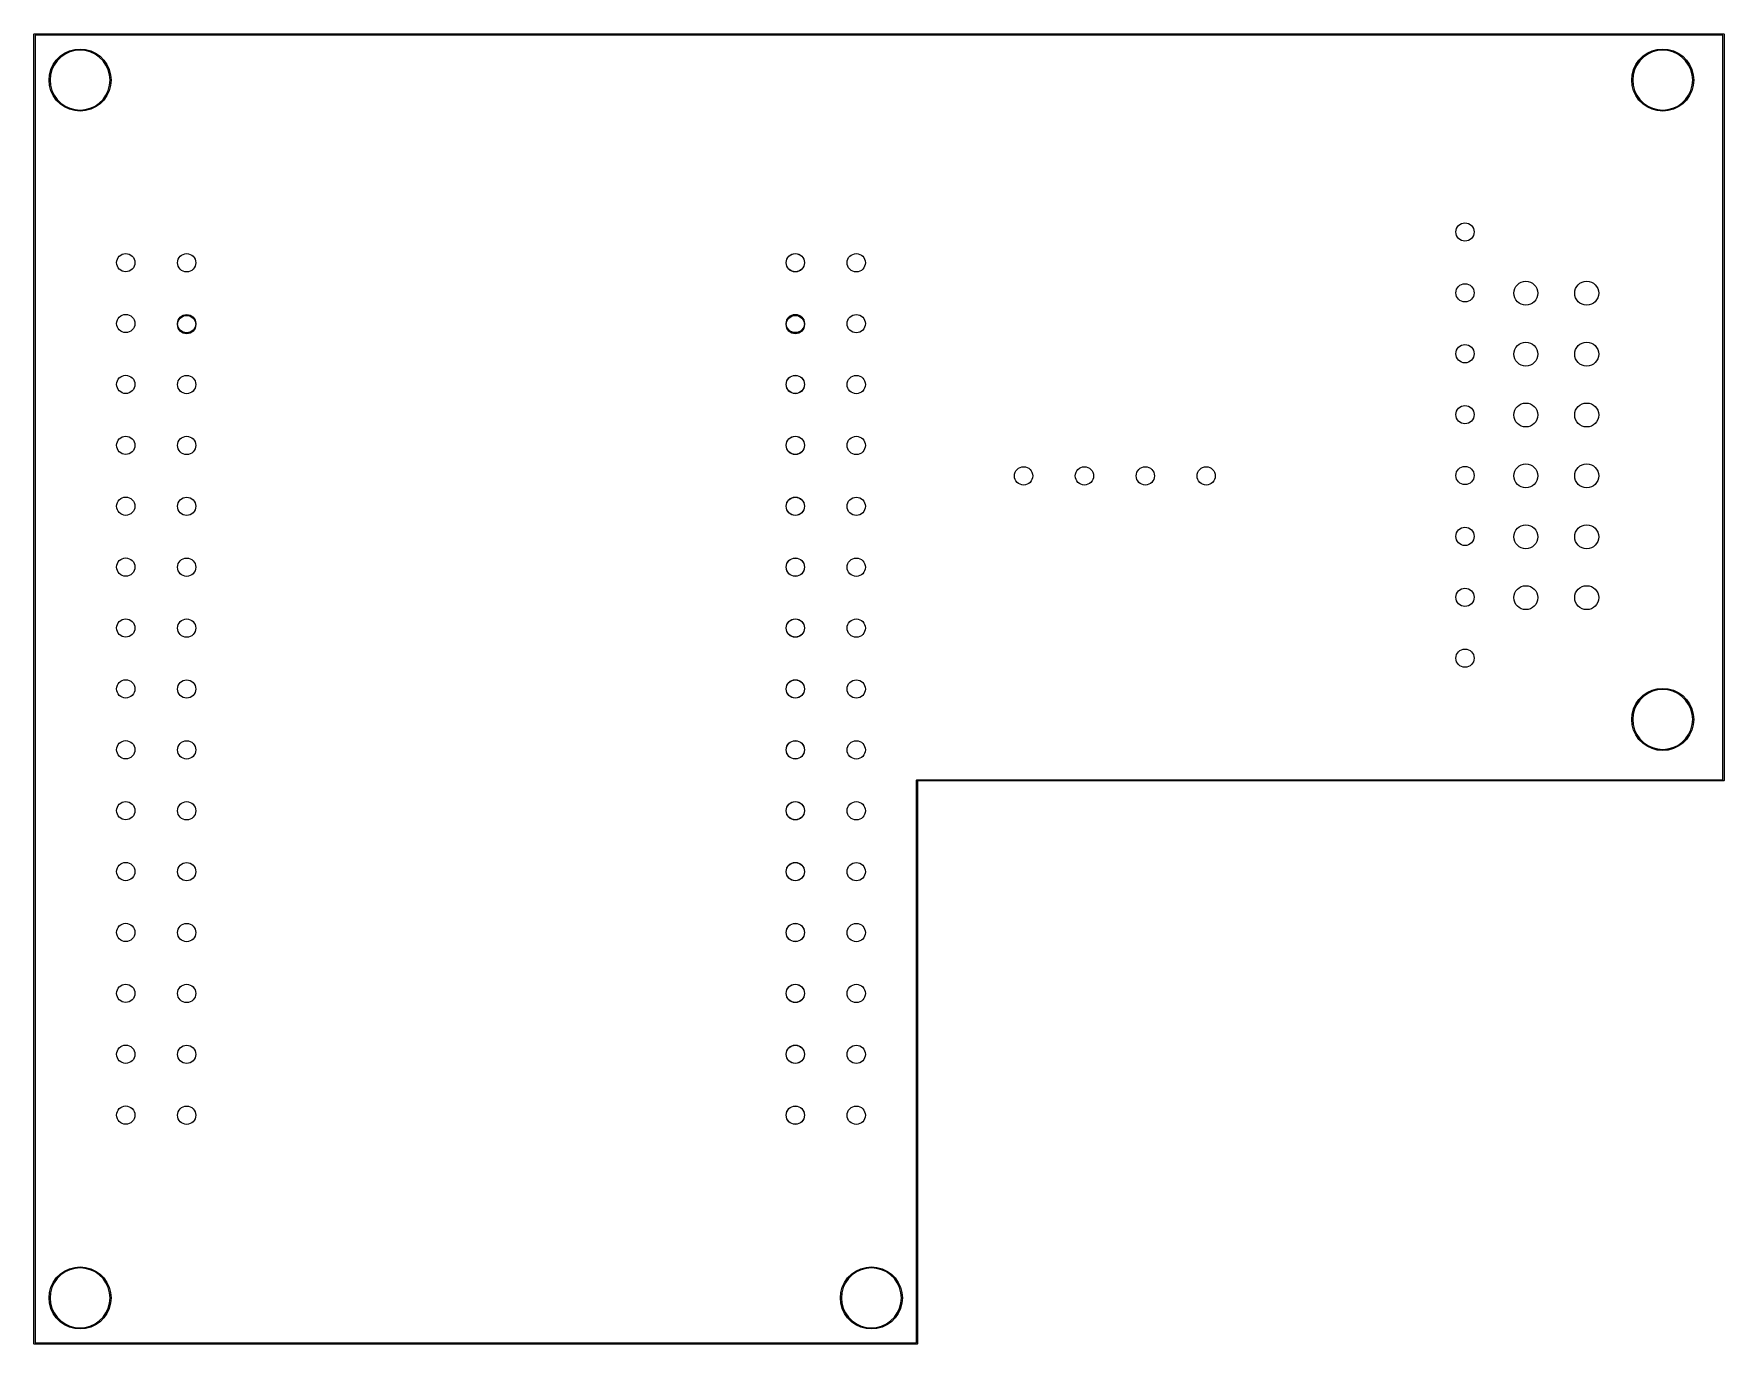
# Model space of a CAD drawing. Extents: x 118.1 to 188.6, y -116.2 to -61.6.
import ezdxf

# ---------------------------------------------------------------- set-up
doc = ezdxf.new("R2010")
doc.units = 0
doc.layers.add('BLACK', color=7, linetype='CONTINUOUS')

msp = doc.modelspace()

# ---------------------------------------------------------------- linework, layer by layer
at = {"layer": 'BLACK', "linetype": 'CONTINUOUS'}
for p, q in [((118.0825, -61.595), (118.084403, -61.585433)), ((118.0825, -116.205), (118.0825, -61.595)), ((118.084403, -61.585433), (118.097933, -61.571903)), ((118.097933, -61.571903), (118.1075, -61.57)), ((118.1075, -61.57), (188.5925, -61.57)), ((118.1325, -61.62), (118.1325, -116.18)), ((188.5675, -61.62), (118.1325, -61.62)), ((188.5675, -92.685), (188.5675, -61.62)), ((188.5925, -61.57), (188.602067, -61.571903)), ((188.602067, -61.571903), (188.615597, -61.585433)), ((188.615597, -61.585433), (188.6175, -61.595)), ((188.6175, -61.595), (188.6175, -92.71)), ((118.890997, -62.8525), (119.020472, -62.66759)), ((119.055131, -62.696672), (118.93018, -62.875122)), ((119.020472, -62.66759), (119.18009, -62.507972)), ((119.209172, -62.542631), (119.055131, -62.696672)), ((119.18009, -62.507972), (119.365, -62.378497)), ((119.387622, -62.41768), (119.209172, -62.542631)), ((119.365, -62.378497), (119.569584, -62.283098)), ((119.585058, -62.325614), (119.387622, -62.41768)), ((119.569584, -62.283098), (119.787626, -62.224674)), ((119.795482, -62.269231), (119.585058, -62.325614)), ((119.787626, -62.224674), (120.0125, -62.205)), ((120.0125, -62.250244), (119.795482, -62.269231)), ((120.0125, -62.205), (120.237374, -62.224674)), ((120.229518, -62.269231), (120.0125, -62.250244)), ((120.439942, -62.325614), (120.229518, -62.269231)), ((120.237374, -62.224674), (120.455416, -62.283098)), ((120.637378, -62.41768), (120.439942, -62.325614)), ((120.455416, -62.283098), (120.66, -62.378497)), ((120.815828, -62.542631), (120.637378, -62.41768)), ((120.66, -62.378497), (120.84491, -62.507972)), ((120.969869, -62.696672), (120.815828, -62.542631)), ((120.84491, -62.507972), (121.004528, -62.66759)), ((121.09482, -62.875122), (120.969869, -62.696672)), ((121.004528, -62.66759), (121.134003, -62.8525)), ((184.930997, -62.8525), (185.060472, -62.66759)), ((185.095131, -62.696672), (184.97018, -62.875122)), ((185.060472, -62.66759), (185.22009, -62.507972)), ((185.249172, -62.542631), (185.095131, -62.696672)), ((185.22009, -62.507972), (185.405, -62.378497)), ((185.427622, -62.41768), (185.249172, -62.542631)), ((185.405, -62.378497), (185.609584, -62.283098)), ((185.625058, -62.325614), (185.427622, -62.41768)), ((185.609584, -62.283098), (185.827626, -62.224674)), ((185.835482, -62.269231), (185.625058, -62.325614)), ((185.827626, -62.224674), (186.0525, -62.205)), ((186.0525, -62.250244), (185.835482, -62.269231)), ((186.0525, -62.205), (186.277374, -62.224674)), ((186.269518, -62.269231), (186.0525, -62.250244)), ((186.479942, -62.325614), (186.269518, -62.269231)), ((186.277374, -62.224674), (186.495416, -62.283098)), ((186.677378, -62.41768), (186.479942, -62.325614)), ((186.495416, -62.283098), (186.7, -62.378497)), ((186.855828, -62.542631), (186.677378, -62.41768)), ((186.7, -62.378497), (186.88491, -62.507972)), ((187.009869, -62.696672), (186.855828, -62.542631)), ((186.88491, -62.507972), (187.044528, -62.66759)), ((187.13482, -62.875122), (187.009869, -62.696672)), ((187.044528, -62.66759), (187.174003, -62.8525)), ((118.7175, -63.5), (118.737174, -63.275126)), ((118.737174, -63.275126), (118.795598, -63.057084)), ((118.781731, -63.282982), (118.762744, -63.5)), ((118.838114, -63.072558), (118.781731, -63.282982)), ((118.795598, -63.057084), (118.890997, -62.8525)), ((118.93018, -62.875122), (118.838114, -63.072558)), ((121.186886, -63.072558), (121.09482, -62.875122)), ((121.134003, -62.8525), (121.229402, -63.057084)), ((121.243269, -63.282982), (121.186886, -63.072558)), ((121.229402, -63.057084), (121.287826, -63.275126)), ((121.262256, -63.5), (121.243269, -63.282982)), ((121.287826, -63.275126), (121.3075, -63.5)), ((184.7575, -63.5), (184.777174, -63.275126)), ((184.777174, -63.275126), (184.835598, -63.057084)), ((184.821731, -63.282982), (184.802744, -63.5)), ((184.878114, -63.072558), (184.821731, -63.282982)), ((184.835598, -63.057084), (184.930997, -62.8525)), ((184.97018, -62.875122), (184.878114, -63.072558)), ((187.226886, -63.072558), (187.13482, -62.875122)), ((187.174003, -62.8525), (187.269402, -63.057084)), ((187.283269, -63.282982), (187.226886, -63.072558)), ((187.269402, -63.057084), (187.327826, -63.275126)), ((187.302256, -63.5), (187.283269, -63.282982)), ((187.327826, -63.275126), (187.3475, -63.5)), ((118.737174, -63.724874), (118.7175, -63.5)), ((118.795598, -63.942916), (118.737174, -63.724874)), ((118.762744, -63.5), (118.781731, -63.717018)), ((118.781731, -63.717018), (118.838114, -63.927442)), ((118.890997, -64.1475), (118.795598, -63.942916)), ((118.838114, -63.927442), (118.93018, -64.124878)), ((119.020472, -64.33241), (118.890997, -64.1475)), ((118.93018, -64.124878), (119.055131, -64.303328)), ((120.969869, -64.303328), (121.09482, -64.124878)), ((121.134003, -64.1475), (121.004528, -64.33241)), ((121.09482, -64.124878), (121.186886, -63.927442)), ((121.229402, -63.942916), (121.134003, -64.1475)), ((121.186886, -63.927442), (121.243269, -63.717018)), ((121.287826, -63.724874), (121.229402, -63.942916)), ((121.243269, -63.717018), (121.262256, -63.5)), ((121.3075, -63.5), (121.287826, -63.724874)), ((184.777174, -63.724874), (184.7575, -63.5)), ((184.835598, -63.942916), (184.777174, -63.724874)), ((184.802744, -63.5), (184.821731, -63.717018)), ((184.821731, -63.717018), (184.878114, -63.927442)), ((184.930997, -64.1475), (184.835598, -63.942916)), ((184.878114, -63.927442), (184.97018, -64.124878)), ((185.060472, -64.33241), (184.930997, -64.1475)), ((184.97018, -64.124878), (185.095131, -64.303328)), ((187.009869, -64.303328), (187.13482, -64.124878)), ((187.174003, -64.1475), (187.044528, -64.33241)), ((187.13482, -64.124878), (187.226886, -63.927442)), ((187.269402, -63.942916), (187.174003, -64.1475)), ((187.226886, -63.927442), (187.283269, -63.717018)), ((187.327826, -63.724874), (187.269402, -63.942916)), ((187.283269, -63.717018), (187.302256, -63.5)), ((187.3475, -63.5), (187.327826, -63.724874)), ((119.18009, -64.492028), (119.020472, -64.33241)), ((119.055131, -64.303328), (119.209172, -64.457369)), ((119.365, -64.621503), (119.18009, -64.492028)), ((119.209172, -64.457369), (119.387622, -64.58232)), ((119.569584, -64.716902), (119.365, -64.621503)), ((119.387622, -64.58232), (119.585058, -64.674386)), ((119.787626, -64.775326), (119.569584, -64.716902)), ((119.585058, -64.674386), (119.795482, -64.730769)), ((120.0125, -64.795), (119.787626, -64.775326)), ((119.795482, -64.730769), (120.0125, -64.749756)), ((120.0125, -64.749756), (120.229518, -64.730769)), ((120.237374, -64.775326), (120.0125, -64.795)), ((120.229518, -64.730769), (120.439942, -64.674386)), ((120.455416, -64.716902), (120.237374, -64.775326)), ((120.439942, -64.674386), (120.637378, -64.58232)), ((120.66, -64.621503), (120.455416, -64.716902)), ((120.637378, -64.58232), (120.815828, -64.457369)), ((120.84491, -64.492028), (120.66, -64.621503)), ((120.815828, -64.457369), (120.969869, -64.303328)), ((121.004528, -64.33241), (120.84491, -64.492028)), ((185.22009, -64.492028), (185.060472, -64.33241)), ((185.095131, -64.303328), (185.249172, -64.457369)), ((185.405, -64.621503), (185.22009, -64.492028)), ((185.249172, -64.457369), (185.427622, -64.58232)), ((185.609584, -64.716902), (185.405, -64.621503)), ((185.427622, -64.58232), (185.625058, -64.674386)), ((185.827626, -64.775326), (185.609584, -64.716902)), ((185.625058, -64.674386), (185.835482, -64.730769)), ((186.0525, -64.795), (185.827626, -64.775326)), ((185.835482, -64.730769), (186.0525, -64.749756)), ((186.0525, -64.749756), (186.269518, -64.730769)), ((186.277374, -64.775326), (186.0525, -64.795)), ((186.269518, -64.730769), (186.479942, -64.674386)), ((186.495416, -64.716902), (186.277374, -64.775326)), ((186.479942, -64.674386), (186.677378, -64.58232)), ((186.7, -64.621503), (186.495416, -64.716902)), ((186.677378, -64.58232), (186.855828, -64.457369)), ((186.88491, -64.492028), (186.7, -64.621503)), ((186.855828, -64.457369), (187.009869, -64.303328)), ((187.044528, -64.33241), (186.88491, -64.492028)), ((184.835598, -89.727084), (184.930997, -89.5225)), ((184.97018, -89.545122), (184.878114, -89.742558)), ((184.930997, -89.5225), (185.060472, -89.33759)), ((185.095131, -89.366672), (184.97018, -89.545122)), ((185.060472, -89.33759), (185.22009, -89.177972)), ((185.249172, -89.212631), (185.095131, -89.366672)), ((185.22009, -89.177972), (185.405, -89.048497)), ((185.427622, -89.08768), (185.249172, -89.212631)), ((185.405, -89.048497), (185.609584, -88.953098)), ((185.625058, -88.995614), (185.427622, -89.08768)), ((185.609584, -88.953098), (185.827626, -88.894674)), ((185.835482, -88.939231), (185.625058, -88.995614)), ((185.827626, -88.894674), (186.0525, -88.875)), ((186.0525, -88.920244), (185.835482, -88.939231)), ((186.0525, -88.875), (186.277374, -88.894674)), ((186.269518, -88.939231), (186.0525, -88.920244)), ((186.479942, -88.995614), (186.269518, -88.939231)), ((186.277374, -88.894674), (186.495416, -88.953098)), ((186.677378, -89.08768), (186.479942, -88.995614)), ((186.495416, -88.953098), (186.7, -89.048497)), ((186.855828, -89.212631), (186.677378, -89.08768)), ((186.7, -89.048497), (186.88491, -89.177972)), ((187.009869, -89.366672), (186.855828, -89.212631)), ((186.88491, -89.177972), (187.044528, -89.33759)), ((187.13482, -89.545122), (187.009869, -89.366672)), ((187.044528, -89.33759), (187.174003, -89.5225)), ((187.226886, -89.742558), (187.13482, -89.545122)), ((187.174003, -89.5225), (187.269402, -89.727084)), ((184.7575, -90.17), (184.777174, -89.945126)), ((184.777174, -90.394874), (184.7575, -90.17)), ((184.777174, -89.945126), (184.835598, -89.727084)), ((184.821731, -89.952982), (184.802744, -90.17)), ((184.802744, -90.17), (184.821731, -90.387018)), ((184.878114, -89.742558), (184.821731, -89.952982)), ((187.283269, -89.952982), (187.226886, -89.742558)), ((187.269402, -89.727084), (187.327826, -89.945126)), ((187.302256, -90.17), (187.283269, -89.952982)), ((187.283269, -90.387018), (187.302256, -90.17)), ((187.327826, -89.945126), (187.3475, -90.17)), ((187.3475, -90.17), (187.327826, -90.394874)), ((184.835598, -90.612916), (184.777174, -90.394874)), ((184.821731, -90.387018), (184.878114, -90.597442)), ((184.930997, -90.8175), (184.835598, -90.612916)), ((184.878114, -90.597442), (184.97018, -90.794878)), ((185.060472, -91.00241), (184.930997, -90.8175)), ((184.97018, -90.794878), (185.095131, -90.973328)), ((185.095131, -90.973328), (185.249172, -91.127369)), ((186.855828, -91.127369), (187.009869, -90.973328)), ((187.009869, -90.973328), (187.13482, -90.794878)), ((187.174003, -90.8175), (187.044528, -91.00241)), ((187.13482, -90.794878), (187.226886, -90.597442)), ((187.269402, -90.612916), (187.174003, -90.8175)), ((187.226886, -90.597442), (187.283269, -90.387018)), ((187.327826, -90.394874), (187.269402, -90.612916)), ((185.22009, -91.162028), (185.060472, -91.00241)), ((185.405, -91.291503), (185.22009, -91.162028)), ((185.249172, -91.127369), (185.427622, -91.25232)), ((185.609584, -91.386902), (185.405, -91.291503)), ((185.427622, -91.25232), (185.625058, -91.344386)), ((185.827626, -91.445326), (185.609584, -91.386902)), ((185.625058, -91.344386), (185.835482, -91.400769)), ((186.0525, -91.465), (185.827626, -91.445326)), ((185.835482, -91.400769), (186.0525, -91.419756)), ((186.0525, -91.419756), (186.269518, -91.400769)), ((186.277374, -91.445326), (186.0525, -91.465)), ((186.269518, -91.400769), (186.479942, -91.344386)), ((186.495416, -91.386902), (186.277374, -91.445326)), ((186.479942, -91.344386), (186.677378, -91.25232)), ((186.7, -91.291503), (186.495416, -91.386902)), ((186.677378, -91.25232), (186.855828, -91.127369)), ((186.88491, -91.162028), (186.7, -91.291503)), ((187.044528, -91.00241), (186.88491, -91.162028)), ((154.9125, -92.71), (154.914403, -92.700433)), ((154.9125, -116.18), (154.9125, -92.71)), ((154.914403, -92.700433), (154.927933, -92.686903)), ((154.927933, -92.686903), (154.9375, -92.685)), ((154.9375, -92.685), (188.5675, -92.685)), ((188.5925, -92.735), (154.9625, -92.735)), ((154.9625, -92.735), (154.9625, -116.205)), ((188.602067, -92.733097), (188.5925, -92.735)), ((188.615597, -92.719567), (188.602067, -92.733097)), ((188.6175, -92.71), (188.615597, -92.719567)), ((118.890997, -113.6525), (119.020472, -113.46759)), ((119.055131, -113.496672), (118.93018, -113.675122)), ((119.020472, -113.46759), (119.18009, -113.307972)), ((119.209172, -113.342631), (119.055131, -113.496672)), ((119.18009, -113.307972), (119.365, -113.178497)), ((119.387622, -113.21768), (119.209172, -113.342631)), ((119.365, -113.178497), (119.569584, -113.083098)), ((119.585058, -113.125614), (119.387622, -113.21768)), ((119.569584, -113.083098), (119.787626, -113.024674)), ((119.795482, -113.069231), (119.585058, -113.125614)), ((119.787626, -113.024674), (120.0125, -113.005)), ((120.0125, -113.050244), (119.795482, -113.069231)), ((120.0125, -113.005), (120.237374, -113.024674)), ((120.229518, -113.069231), (120.0125, -113.050244)), ((120.439942, -113.125614), (120.229518, -113.069231)), ((120.237374, -113.024674), (120.455416, -113.083098)), ((120.637378, -113.21768), (120.439942, -113.125614)), ((120.455416, -113.083098), (120.66, -113.178497)), ((120.815828, -113.342631), (120.637378, -113.21768)), ((120.66, -113.178497), (120.84491, -113.307972)), ((120.969869, -113.496672), (120.815828, -113.342631)), ((120.84491, -113.307972), (121.004528, -113.46759)), ((121.09482, -113.675122), (120.969869, -113.496672)), ((121.004528, -113.46759), (121.134003, -113.6525)), ((151.910997, -113.6525), (152.040472, -113.46759)), ((152.075131, -113.496672), (151.95018, -113.675122)), ((152.040472, -113.46759), (152.20009, -113.307972)), ((152.229172, -113.342631), (152.075131, -113.496672)), ((152.20009, -113.307972), (152.385, -113.178497)), ((152.407622, -113.21768), (152.229172, -113.342631)), ((152.385, -113.178497), (152.589584, -113.083098)), ((152.605058, -113.125614), (152.407622, -113.21768)), ((152.589584, -113.083098), (152.807626, -113.024674)), ((152.815482, -113.069231), (152.605058, -113.125614)), ((152.807626, -113.024674), (153.0325, -113.005)), ((153.0325, -113.050244), (152.815482, -113.069231)), ((153.0325, -113.005), (153.257374, -113.024674)), ((153.249518, -113.069231), (153.0325, -113.050244)), ((153.459942, -113.125614), (153.249518, -113.069231)), ((153.257374, -113.024674), (153.475416, -113.083098)), ((153.657378, -113.21768), (153.459942, -113.125614)), ((153.475416, -113.083098), (153.68, -113.178497)), ((153.835828, -113.342631), (153.657378, -113.21768)), ((153.68, -113.178497), (153.86491, -113.307972)), ((153.989869, -113.496672), (153.835828, -113.342631)), ((153.86491, -113.307972), (154.024528, -113.46759)), ((154.11482, -113.675122), (153.989869, -113.496672)), ((154.024528, -113.46759), (154.154003, -113.6525)), ((118.7175, -114.3), (118.737174, -114.075126)), ((118.737174, -114.075126), (118.795598, -113.857084)), ((118.781731, -114.082982), (118.762744, -114.3)), ((118.838114, -113.872558), (118.781731, -114.082982)), ((118.795598, -113.857084), (118.890997, -113.6525)), ((118.93018, -113.675122), (118.838114, -113.872558)), ((121.186886, -113.872558), (121.09482, -113.675122)), ((121.134003, -113.6525), (121.229402, -113.857084)), ((121.243269, -114.082982), (121.186886, -113.872558)), ((121.229402, -113.857084), (121.287826, -114.075126)), ((121.262256, -114.3), (121.243269, -114.082982)), ((121.287826, -114.075126), (121.3075, -114.3)), ((151.7375, -114.3), (151.757174, -114.075126)), ((151.757174, -114.075126), (151.815598, -113.857084)), ((151.801731, -114.082982), (151.782744, -114.3)), ((151.858114, -113.872558), (151.801731, -114.082982)), ((151.815598, -113.857084), (151.910997, -113.6525)), ((151.95018, -113.675122), (151.858114, -113.872558)), ((154.206886, -113.872558), (154.11482, -113.675122)), ((154.154003, -113.6525), (154.249402, -113.857084)), ((154.263269, -114.082982), (154.206886, -113.872558)), ((154.249402, -113.857084), (154.307826, -114.075126)), ((154.282256, -114.3), (154.263269, -114.082982)), ((154.307826, -114.075126), (154.3275, -114.3)), ((118.737174, -114.524874), (118.7175, -114.3)), ((118.795598, -114.742916), (118.737174, -114.524874)), ((118.762744, -114.3), (118.781731, -114.517018)), ((118.781731, -114.517018), (118.838114, -114.727442)), ((118.890997, -114.9475), (118.795598, -114.742916)), ((118.838114, -114.727442), (118.93018, -114.924878)), ((119.020472, -115.13241), (118.890997, -114.9475)), ((118.93018, -114.924878), (119.055131, -115.103328)), ((120.969869, -115.103328), (121.09482, -114.924878)), ((121.134003, -114.9475), (121.004528, -115.13241)), ((121.09482, -114.924878), (121.186886, -114.727442)), ((121.229402, -114.742916), (121.134003, -114.9475)), ((121.186886, -114.727442), (121.243269, -114.517018)), ((121.287826, -114.524874), (121.229402, -114.742916)), ((121.243269, -114.517018), (121.262256, -114.3)), ((121.3075, -114.3), (121.287826, -114.524874)), ((151.757174, -114.524874), (151.7375, -114.3)), ((151.815598, -114.742916), (151.757174, -114.524874)), ((151.782744, -114.3), (151.801731, -114.517018)), ((151.801731, -114.517018), (151.858114, -114.727442)), ((151.910997, -114.9475), (151.815598, -114.742916)), ((151.858114, -114.727442), (151.95018, -114.924878)), ((152.040472, -115.13241), (151.910997, -114.9475)), ((151.95018, -114.924878), (152.075131, -115.103328)), ((153.989869, -115.103328), (154.11482, -114.924878)), ((154.154003, -114.9475), (154.024528, -115.13241)), ((154.11482, -114.924878), (154.206886, -114.727442)), ((154.249402, -114.742916), (154.154003, -114.9475)), ((154.206886, -114.727442), (154.263269, -114.517018)), ((154.307826, -114.524874), (154.249402, -114.742916)), ((154.263269, -114.517018), (154.282256, -114.3)), ((154.3275, -114.3), (154.307826, -114.524874)), ((119.18009, -115.292028), (119.020472, -115.13241)), ((119.055131, -115.103328), (119.209172, -115.257369)), ((119.365, -115.421503), (119.18009, -115.292028)), ((119.209172, -115.257369), (119.387622, -115.38232)), ((119.569584, -115.516902), (119.365, -115.421503)), ((119.387622, -115.38232), (119.585058, -115.474386)), ((119.787626, -115.575326), (119.569584, -115.516902)), ((119.585058, -115.474386), (119.795482, -115.530769)), ((120.0125, -115.595), (119.787626, -115.575326)), ((119.795482, -115.530769), (120.0125, -115.549756)), ((120.0125, -115.549756), (120.229518, -115.530769)), ((120.237374, -115.575326), (120.0125, -115.595)), ((120.229518, -115.530769), (120.439942, -115.474386)), ((120.455416, -115.516902), (120.237374, -115.575326)), ((120.439942, -115.474386), (120.637378, -115.38232)), ((120.66, -115.421503), (120.455416, -115.516902)), ((120.637378, -115.38232), (120.815828, -115.257369)), ((120.84491, -115.292028), (120.66, -115.421503)), ((120.815828, -115.257369), (120.969869, -115.103328)), ((121.004528, -115.13241), (120.84491, -115.292028)), ((152.20009, -115.292028), (152.040472, -115.13241)), ((152.075131, -115.103328), (152.229172, -115.257369)), ((152.385, -115.421503), (152.20009, -115.292028)), ((152.229172, -115.257369), (152.407622, -115.38232)), ((152.589584, -115.516902), (152.385, -115.421503)), ((152.407622, -115.38232), (152.605058, -115.474386)), ((152.807626, -115.575326), (152.589584, -115.516902)), ((152.605058, -115.474386), (152.815482, -115.530769)), ((153.0325, -115.595), (152.807626, -115.575326)), ((152.815482, -115.530769), (153.0325, -115.549756)), ((153.0325, -115.549756), (153.249518, -115.530769)), ((153.257374, -115.575326), (153.0325, -115.595)), ((153.249518, -115.530769), (153.459942, -115.474386)), ((153.475416, -115.516902), (153.257374, -115.575326)), ((153.459942, -115.474386), (153.657378, -115.38232)), ((153.68, -115.421503), (153.475416, -115.516902)), ((153.657378, -115.38232), (153.835828, -115.257369)), ((153.86491, -115.292028), (153.68, -115.421503)), ((153.835828, -115.257369), (153.989869, -115.103328)), ((154.024528, -115.13241), (153.86491, -115.292028)), ((118.084403, -116.214567), (118.0825, -116.205)), ((118.097933, -116.228097), (118.084403, -116.214567)), ((118.1075, -116.23), (118.097933, -116.228097)), ((154.9375, -116.23), (118.1075, -116.23)), ((118.1325, -116.18), (154.9125, -116.18)), ((154.947067, -116.228097), (154.9375, -116.23)), ((154.960597, -116.214567), (154.947067, -116.228097)), ((154.9625, -116.205), (154.960597, -116.214567))]:
    msp.add_line(p, q, dxfattribs=at)
at = {"layer": 'BLACK'}
for centre, radius in [((177.8, -69.835), 0.381), ((177.8, -69.835), 0.381), ((121.92, -71.115), 0.381), ((121.92, -71.115), 0.381), ((124.46, -71.12), 0.381), ((124.46, -71.12), 0.381), ((124.46, -71.12), 0.381), ((124.46, -71.12), 0.381), ((149.86, -71.115), 0.381), ((149.86, -71.115), 0.381), ((149.86, -71.12), 0.381), ((149.86, -71.12), 0.381), ((152.4, -71.12), 0.381), ((152.4, -71.12), 0.381), ((180.34, -72.39), 0.5), ((180.34, -72.39), 0.5), ((182.88, -72.39), 0.5), ((182.88, -72.39), 0.5), ((177.8, -72.375), 0.381), ((177.8, -72.375), 0.381), ((121.92, -73.655), 0.381), ((121.92, -73.655), 0.381), ((124.46, -73.66), 0.381), ((124.46, -73.66), 0.381), ((124.46, -73.7), 0.381), ((124.46, -73.7), 0.381), ((149.86, -73.655), 0.381), ((149.86, -73.655), 0.381), ((149.86, -73.7), 0.381), ((149.86, -73.7), 0.381), ((152.4, -73.66), 0.381), ((152.4, -73.66), 0.381), ((177.8, -74.915), 0.381), ((177.8, -74.915), 0.381), ((180.34, -74.93), 0.5), ((180.34, -74.93), 0.5), ((182.88, -74.93), 0.5), ((182.88, -74.93), 0.5), ((121.92, -76.195), 0.381), ((121.92, -76.195), 0.381), ((124.46, -76.2), 0.381), ((124.46, -76.2), 0.381), ((124.46, -76.2), 0.381), ((124.46, -76.2), 0.381), ((149.86, -76.195), 0.381), ((149.86, -76.195), 0.381), ((149.86, -76.2), 0.381), ((149.86, -76.2), 0.381), ((152.4, -76.2), 0.381), ((152.4, -76.2), 0.381), ((177.8, -77.455), 0.381), ((177.8, -77.455), 0.381), ((180.34, -77.47), 0.5), ((180.34, -77.47), 0.5), ((182.88, -77.47), 0.5), ((182.88, -77.47), 0.5), ((121.92, -78.735), 0.381), ((121.92, -78.735), 0.381), ((124.46, -78.74), 0.381), ((124.46, -78.74), 0.381), ((124.46, -78.74), 0.381), ((124.46, -78.74), 0.381), ((149.86, -78.735), 0.381), ((149.86, -78.735), 0.381), ((149.86, -78.74), 0.381), ((149.86, -78.74), 0.381), ((152.4, -78.74), 0.381), ((152.4, -78.74), 0.381), ((159.3825, -80.01), 0.381), ((159.3825, -80.01), 0.381), ((161.9225, -80.01), 0.381), ((161.9225, -80.01), 0.381), ((164.4625, -80.01), 0.381), ((164.4625, -80.01), 0.381), ((167.0025, -80.01), 0.381), ((167.0025, -80.01), 0.381), ((177.8, -79.995), 0.381), ((177.8, -79.995), 0.381), ((180.34, -80.01), 0.5), ((180.34, -80.01), 0.5), ((182.88, -80.01), 0.5), ((182.88, -80.01), 0.5), ((121.92, -81.275), 0.381), ((121.92, -81.275), 0.381), ((124.46, -81.28), 0.381), ((124.46, -81.28), 0.381), ((124.46, -81.28), 0.381), ((124.46, -81.28), 0.381), ((149.86, -81.275), 0.381), ((149.86, -81.275), 0.381), ((149.86, -81.28), 0.381), ((149.86, -81.28), 0.381), ((152.4, -81.28), 0.381), ((152.4, -81.28), 0.381), ((177.8, -82.535), 0.381), ((177.8, -82.535), 0.381), ((180.34, -82.55), 0.5), ((180.34, -82.55), 0.5), ((182.88, -82.55), 0.5), ((182.88, -82.55), 0.5), ((121.92, -83.815), 0.381), ((121.92, -83.815), 0.381), ((124.46, -83.82), 0.381), ((124.46, -83.82), 0.381), ((124.46, -83.82), 0.381), ((124.46, -83.82), 0.381), ((149.86, -83.815), 0.381), ((149.86, -83.815), 0.381), ((149.86, -83.82), 0.381), ((149.86, -83.82), 0.381), ((152.4, -83.82), 0.381), ((152.4, -83.82), 0.381), ((180.34, -85.09), 0.5), ((180.34, -85.09), 0.5), ((182.88, -85.09), 0.5), ((182.88, -85.09), 0.5), ((177.8, -85.075), 0.381), ((177.8, -85.075), 0.381), ((121.92, -86.355), 0.381), ((121.92, -86.355), 0.381), ((124.46, -86.36), 0.381), ((124.46, -86.36), 0.381), ((124.46, -86.36), 0.381), ((124.46, -86.36), 0.381), ((149.86, -86.355), 0.381), ((149.86, -86.355), 0.381), ((149.86, -86.36), 0.381), ((149.86, -86.36), 0.381), ((152.4, -86.36), 0.381), ((152.4, -86.36), 0.381), ((177.8, -87.615), 0.381), ((177.8, -87.615), 0.381), ((121.92, -88.895), 0.381), ((121.92, -88.895), 0.381), ((124.46, -88.9), 0.381), ((124.46, -88.9), 0.381), ((124.46, -88.9), 0.381), ((124.46, -88.9), 0.381), ((149.86, -88.895), 0.381), ((149.86, -88.895), 0.381), ((149.86, -88.9), 0.381), ((149.86, -88.9), 0.381), ((152.4, -88.9), 0.381), ((152.4, -88.9), 0.381), ((121.92, -91.435), 0.381), ((121.92, -91.435), 0.381), ((124.46, -91.44), 0.381), ((124.46, -91.44), 0.381), ((124.46, -91.44), 0.381), ((124.46, -91.44), 0.381), ((149.86, -91.435), 0.381), ((149.86, -91.435), 0.381), ((149.86, -91.44), 0.381), ((149.86, -91.44), 0.381), ((152.4, -91.44), 0.381), ((152.4, -91.44), 0.381), ((121.92, -93.975), 0.381), ((121.92, -93.975), 0.381), ((124.46, -93.98), 0.381), ((124.46, -93.98), 0.381), ((124.46, -93.98), 0.381), ((124.46, -93.98), 0.381), ((149.86, -93.975), 0.381), ((149.86, -93.975), 0.381), ((149.86, -93.98), 0.381), ((149.86, -93.98), 0.381), ((152.4, -93.98), 0.381), ((152.4, -93.98), 0.381), ((121.92, -96.515), 0.381), ((121.92, -96.515), 0.381), ((124.46, -96.52), 0.381), ((124.46, -96.52), 0.381), ((124.46, -96.52), 0.381), ((124.46, -96.52), 0.381), ((149.86, -96.515), 0.381), ((149.86, -96.515), 0.381), ((149.86, -96.52), 0.381), ((149.86, -96.52), 0.381), ((152.4, -96.52), 0.381), ((152.4, -96.52), 0.381), ((121.92, -99.055), 0.381), ((121.92, -99.055), 0.381), ((124.46, -99.06), 0.381), ((124.46, -99.06), 0.381), ((124.46, -99.06), 0.381), ((124.46, -99.06), 0.381), ((149.86, -99.055), 0.381), ((149.86, -99.055), 0.381), ((149.86, -99.06), 0.381), ((149.86, -99.06), 0.381), ((152.4, -99.06), 0.381), ((152.4, -99.06), 0.381), ((121.92, -101.595), 0.381), ((121.92, -101.595), 0.381), ((124.46, -101.6), 0.381), ((124.46, -101.6), 0.381), ((124.46, -101.6), 0.381), ((124.46, -101.6), 0.381), ((149.86, -101.595), 0.381), ((149.86, -101.595), 0.381), ((149.86, -101.6), 0.381), ((149.86, -101.6), 0.381), ((152.4, -101.6), 0.381), ((152.4, -101.6), 0.381), ((121.92, -104.135), 0.381), ((121.92, -104.135), 0.381), ((124.46, -104.14), 0.381), ((124.46, -104.14), 0.381), ((124.46, -104.14), 0.381), ((124.46, -104.14), 0.381), ((149.86, -104.135), 0.381), ((149.86, -104.135), 0.381), ((149.86, -104.14), 0.381), ((149.86, -104.14), 0.381), ((152.4, -104.14), 0.381), ((152.4, -104.14), 0.381), ((121.92, -106.675), 0.381), ((121.92, -106.675), 0.381), ((124.46, -106.68), 0.381), ((124.46, -106.68), 0.381), ((124.46, -106.68), 0.381), ((124.46, -106.68), 0.381), ((149.86, -106.675), 0.381), ((149.86, -106.675), 0.381), ((149.86, -106.68), 0.381), ((149.86, -106.68), 0.381), ((152.4, -106.68), 0.381), ((152.4, -106.68), 0.381)]:
    msp.add_circle(centre, radius, dxfattribs=at)

doc.saveas('drawing.dxf')
